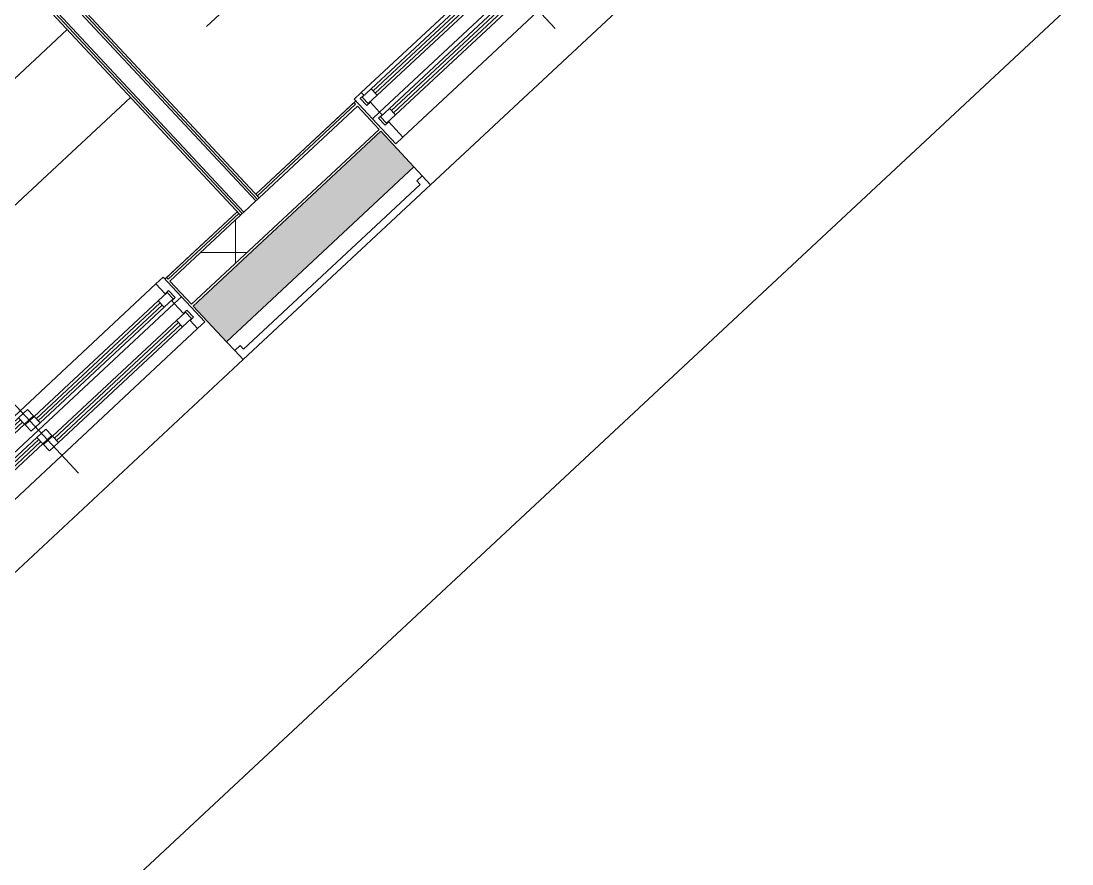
# Model space of a CAD drawing. Header units: millimetres. Extents: x -71377 to 516042, y -145869 to 441446.
# Drawn here: x 280536 to 284841, y 226943 to 230395 of the extents above; entities that cross this region are included whole.
import ezdxf

# ---------------------------------------------------------------- set-up
doc = ezdxf.new("R2010")
doc.units = ezdxf.units.MM
doc.header["$LTSCALE"] = 1000
doc.linetypes.add('_점선_S_', pattern=[1.6, 0.8, -0.8])
for name, color, linetype, lineweight in [('A-ele-8', 8, 'Continuous', 5), ('A-fnsh', 5, 'Continuous', 5), ('A-fnsh-4', 4, 'Continuous', 5), ('A-glas', 5, 'Continuous', 5), ('A-hat', 251, 'Continuous', 5), ('A-insu', 251, 'Continuous', 5), ('A-wind', 4, 'Continuous', 5), ('A-wind-hdln', 8, 'Continuous', 5), ('A_cwall', 2, 'Continuous', 5), ('A_fnsh-4', 4, 'Continuous', 5), ('AA_발코니선', 4, '_점선_S_', 5)]:
    doc.layers.add(name, color=color, linetype=linetype, lineweight=lineweight)

# ---------------------------------------------------------------- blocks, each defined once
blk = doc.blocks.new('미서기창__이중창_ - _A_PW_16X12-2154979-지반층 배치도')
at = {"layer": 'A-glas'}
for p, q in [((25, 176), (720, 176)), ((-720, 136), (-25, 136)), ((25, 164), (720, 164)), ((-720, 124), (-25, 124)), ((25, 66), (720, 66)), ((25, 54), (720, 54)), ((-720, 26), (-25, 26)), ((-720, 14), (-25, 14))]:
    blk.add_line(p, q, dxfattribs=at)
at = {"layer": 'A-wind'}
for p, q in [((-800, 95), (-800, 235)), ((-800, 235), (-760, 235)), ((-760, 235), (-760, 150)), ((760, 235), (800, 235)), ((760, 190), (760, 235)), ((800, 235), (800, 95)), ((-25, 188), (25, 188)), ((-25, 152), (-25, 188)), ((25, 188), (25, 152)), ((720, 188), (770, 188)), ((720, 152), (720, 188)), ((780, 190), (760, 190)), ((770, 188), (770, 152)), ((780, 150), (780, 190)), ((-760, 150), (-780, 150)), ((-780, 150), (-780, 110)), ((-770, 148), (-720, 148)), ((-770, 112), (-770, 148)), ((-720, 148), (-720, 112)), ((25, 152), (-25, 152)), ((-25, 148), (25, 148)), ((-25, 112), (-25, 148)), ((25, 148), (25, 112)), ((770, 152), (720, 152)), ((760, 95), (760, 150)), ((760, 150), (780, 150)), ((-760, 95), (-800, 95)), ((-800, 95), (-800, -15)), ((-780, 110), (-760, 110)), ((-720, 112), (-770, 112)), ((-760, 110), (-760, 95)), ((-760, 40), (-760, 95)), ((25, 112), (-25, 112)), ((800, 95), (760, 95)), ((760, 80), (760, 95)), ((800, 95), (800, -15)), ((-25, 78), (25, 78)), ((-25, 42), (-25, 78)), ((25, 78), (25, 42)), ((720, 78), (770, 78)), ((720, 42), (720, 78)), ((780, 80), (760, 80)), ((770, 78), (770, 42)), ((780, 40), (780, 80)), ((-780, 0), (-780, 40)), ((-780, 40), (-760, 40)), ((-760, 0), (-780, 0)), ((-770, 38), (-720, 38)), ((-770, 2), (-770, 38)), ((-720, 2), (-770, 2)), ((-760, -15), (-760, 0)), ((-720, 38), (-720, 2)), ((25, 42), (-25, 42)), ((-25, 38), (25, 38)), ((-25, 2), (-25, 38)), ((25, 2), (-25, 2)), ((25, 38), (25, 2)), ((770, 42), (720, 42)), ((760, -15), (760, 40)), ((760, 40), (780, 40)), ((-800, -15), (-760, -15)), ((800, -15), (760, -15))]:
    blk.add_line(p, q, dxfattribs=at)
at = {"layer": 'A-wind-hdln'}
for p, q in [((0, 335), (0, -115)), ((-760, 235), (760, 235)), ((25, 188), (720, 188)), ((-720, 148), (-25, 148)), ((25, 152), (720, 152)), ((760, 95), (-760, 95)), ((-720, 112), (-25, 112)), ((25, 78), (720, 78)), ((-720, 38), (-25, 38)), ((-720, 2), (-25, 2)), ((25, 42), (720, 42)), ((760, -15), (-760, -15))]:
    blk.add_line(p, q, dxfattribs=at)
blk = doc.blocks.new('대장2_59A_1층_rvt-6-지반층 배치도')
at = {"layer": 'A-hat'}
h = blk.add_hatch(dxfattribs=at)
h.set_pattern_fill('FP_55', color=256, style=0, pattern_type=2)
h.set_pattern_definition([(0, (-96985.9, -23353.2), (0, 800), []), (270, (-96985.9, -23353.2), (800, 5e-14), [])])
h.paths.add_polyline_path([(13964, -42091.7), (14373.6, -41709.7), (14284.9, -41614.7), (13875.3, -41996.6)])
h.paths.add_polyline_path([(16362.8, -39854.7), (17094.2, -39172.7), (17005.5, -39077.6), (16274.2, -39759.6)])
h.paths.add_polyline_path([(18279, -38067.9), (19046.9, -37351.8), (18958.2, -37256.7), (18190.3, -37972.8)])
h.paths.add_polyline_path([(20231.7, -36246.9), (20633.9, -35871.8), (20545.3, -35776.8), (20143, -36151.9)])
at = {"layer": 'A-ele-8'}
for p, q in [((18944.6, -37242.1), (18951.1, -37249)), ((18183.2, -37965.1), (18176.7, -37958.2))]:
    blk.add_line(p, q, dxfattribs=at)
at = {"layer": 'A-fnsh'}
for p, q in [((18951.9, -37235.3), (18542.4, -37617.2)), ((18465.6, -37688.8), (18169.4, -37965))]:
    blk.add_line(p, q, dxfattribs=at)
at = {"layer": 'A-fnsh-4'}
for p, q in [((16335.6, -35264.7), (18549.1, -37638.3)), ((16331.4, -35386.2), (18486.2, -37696.9)), ((18542.1, -37644.8), (18493.1, -37690.5))]:
    blk.add_line(p, q, dxfattribs=at)
at = {"layer": 'A-insu'}
for p, q in [((18556, -37631.8), (18958.2, -37256.7)), ((18958.2, -37256.7), (19046.9, -37351.8)), ((19046.9, -37351.8), (18279, -38067.9)), ((18190.3, -37972.8), (18479.2, -37703.4)), ((18279, -38067.9), (18190.3, -37972.8))]:
    blk.add_line(p, q, dxfattribs=at)
at = {"layer": 'A_fnsh-4'}
for p, q in [((16336.1, -35251.2), (18556, -37631.8)), ((16335.2, -35278.1), (18542.1, -37644.8)), ((16331.9, -35372.8), (18493.1, -37690.5)), ((18479.2, -37703.4), (16330.9, -35399.6)), ((18542.4, -37617.2), (18944.6, -37242.1)), ((18951.1, -37249), (18548.8, -37624.1)), ((18944.6, -37242.1), (18951.1, -37249)), ((18548.8, -37624.1), (18542.4, -37617.2)), ((18549.1, -37638.3), (18542.1, -37644.8)), ((18556, -37631.8), (18549.1, -37638.3)), ((18176.7, -37958.2), (18465.6, -37688.8)), ((18472.1, -37695.7), (18183.2, -37965.1)), ((18465.6, -37688.8), (18472.1, -37695.7)), ((18486.2, -37696.9), (18479.2, -37703.4)), ((18493.1, -37690.5), (18486.2, -37696.9)), ((18183.2, -37965.1), (18176.7, -37958.2))]:
    blk.add_line(p, q, dxfattribs=at)
at = {"layer": 'AA_발코니선'}
for p, q in [((20095.2, -35294.1), (18104.5, -37150.4)), ((17769.9, -36942.8), (16011, -38583)), ((18029.1, -37220.7), (16262.9, -38867.7))]:
    blk.add_line(p, q, dxfattribs=at)
at = {"layer": 'A-wind-hdln', "extrusion": (0, 0, -1), "zscale": -1, "rotation": 136.999998751524}
for p in [(-19540.2, -36693.1), (-17587.5, -38514.1)]:
    blk.add_blockref('미서기창__이중창_ - _A_PW_16X12-2154979-지반층 배치도', p, dxfattribs=at)

msp = doc.modelspace()

# ---------------------------------------------------------------- hatches: boundary and pattern name
at = {"layer": 'A-hat'}
msp.add_hatch(color=256, dxfattribs=at).paths.add_polyline_path([(281377.6, 229081.7), (282145.5, 229797.8), (282009.1, 229944), (281241.2, 229227.9), (281288.3, 229177.5)])

# ---------------------------------------------------------------- linework, layer by layer
at = {"layer": 'A-ele-8'}
for p, q in [((283398.5, 230829.5), (282213.7, 229724.6)), ((281445.8, 229008.5), (280261, 227903.7))]:
    msp.add_line(p, q, dxfattribs=at)
at = {"layer": 'A-fnsh'}
msp.add_line((292946.8, 238024.2), (275562.5, 221813.1), dxfattribs=at)
at = {"layer": 'A-insu'}
for p, q in [((282145.5, 229797.8), (281377.6, 229081.7)), ((282179.6, 229761.2), (282145.5, 229797.8)), ((281377.6, 229081.7), (281411.7, 229045.1))]:
    msp.add_line(p, q, dxfattribs=at)
at = {"layer": 'A_cwall'}
for p, q in [((282009.1, 229944), (281241.2, 229227.9)), ((282145.5, 229797.8), (282009.1, 229944)), ((281377.6, 229081.7), (282145.5, 229797.8)), ((281241.2, 229227.9), (281377.6, 229081.7))]:
    msp.add_line(p, q, dxfattribs=at)
at = {"layer": 'A_fnsh-4'}
for p, q in [((282179.6, 229761.2), (282157.7, 229740.7)), ((282171.3, 229726.1), (282157.7, 229740.7)), ((282213.7, 229724.6), (282179.6, 229761.2)), ((281445.8, 229008.5), (282213.7, 229724.6)), ((281447.3, 229050.9), (282171.3, 229726.1)), ((281433.6, 229065.6), (281411.7, 229045.1)), ((281433.6, 229065.6), (281447.3, 229050.9)), ((281411.7, 229045.1), (281445.8, 229008.5))]:
    msp.add_line(p, q, dxfattribs=at)

# ---------------------------------------------------------------- block references
msp.add_blockref('대장2_59A_1층_rvt-6-지반층 배치도', (262955.4, 267303.1))

doc.saveas('drawing.dxf')
